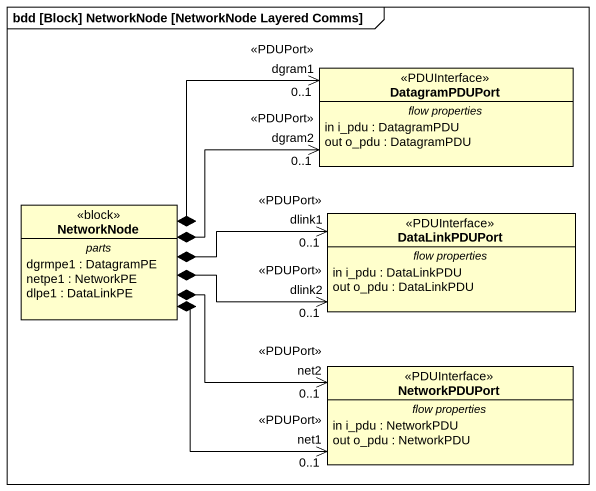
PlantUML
@startuml
mainframe bdd [Block] NetworkNode [NetworkNode Layered Comms]
hide circle
hide empty members
class DatagramPDUPort <<PDUInterface>> {
  -- flow properties --
  in i_pdu : DatagramPDU
  out o_pdu : DatagramPDU
}
class NetworkNode <<block>> {
  -- parts --
  dgrmpe1 : DatagramPE
  netpe1 : NetworkPE
  dlpe1 : DataLinkPE
}
class DataLinkPDUPort <<PDUInterface>> {
  -- flow properties --
  in i_pdu : DataLinkPDU
  out o_pdu : DataLinkPDU
}
class NetworkPDUPort <<PDUInterface>> {
  -- flow properties --
  in i_pdu : NetworkPDU
  out o_pdu : NetworkPDU
}
DatagramPDUPort "dgram1\n0..1\n<<PDUPort>>" <-left-* NetworkNode
DatagramPDUPort "dgram2\n0..1\n<<PDUPort>>" <-left-* NetworkNode
DataLinkPDUPort "dlink1\n0..1\n<<PDUPort>>" <-left-* NetworkNode
DataLinkPDUPort "dlink2\n0..1\n<<PDUPort>>" <-left-* NetworkNode
NetworkPDUPort "net2\n0..1\n<<PDUPort>>" <-left-* NetworkNode
NetworkPDUPort "net1\n0..1\n<<PDUPort>>" <-left-* NetworkNode
@enduml
